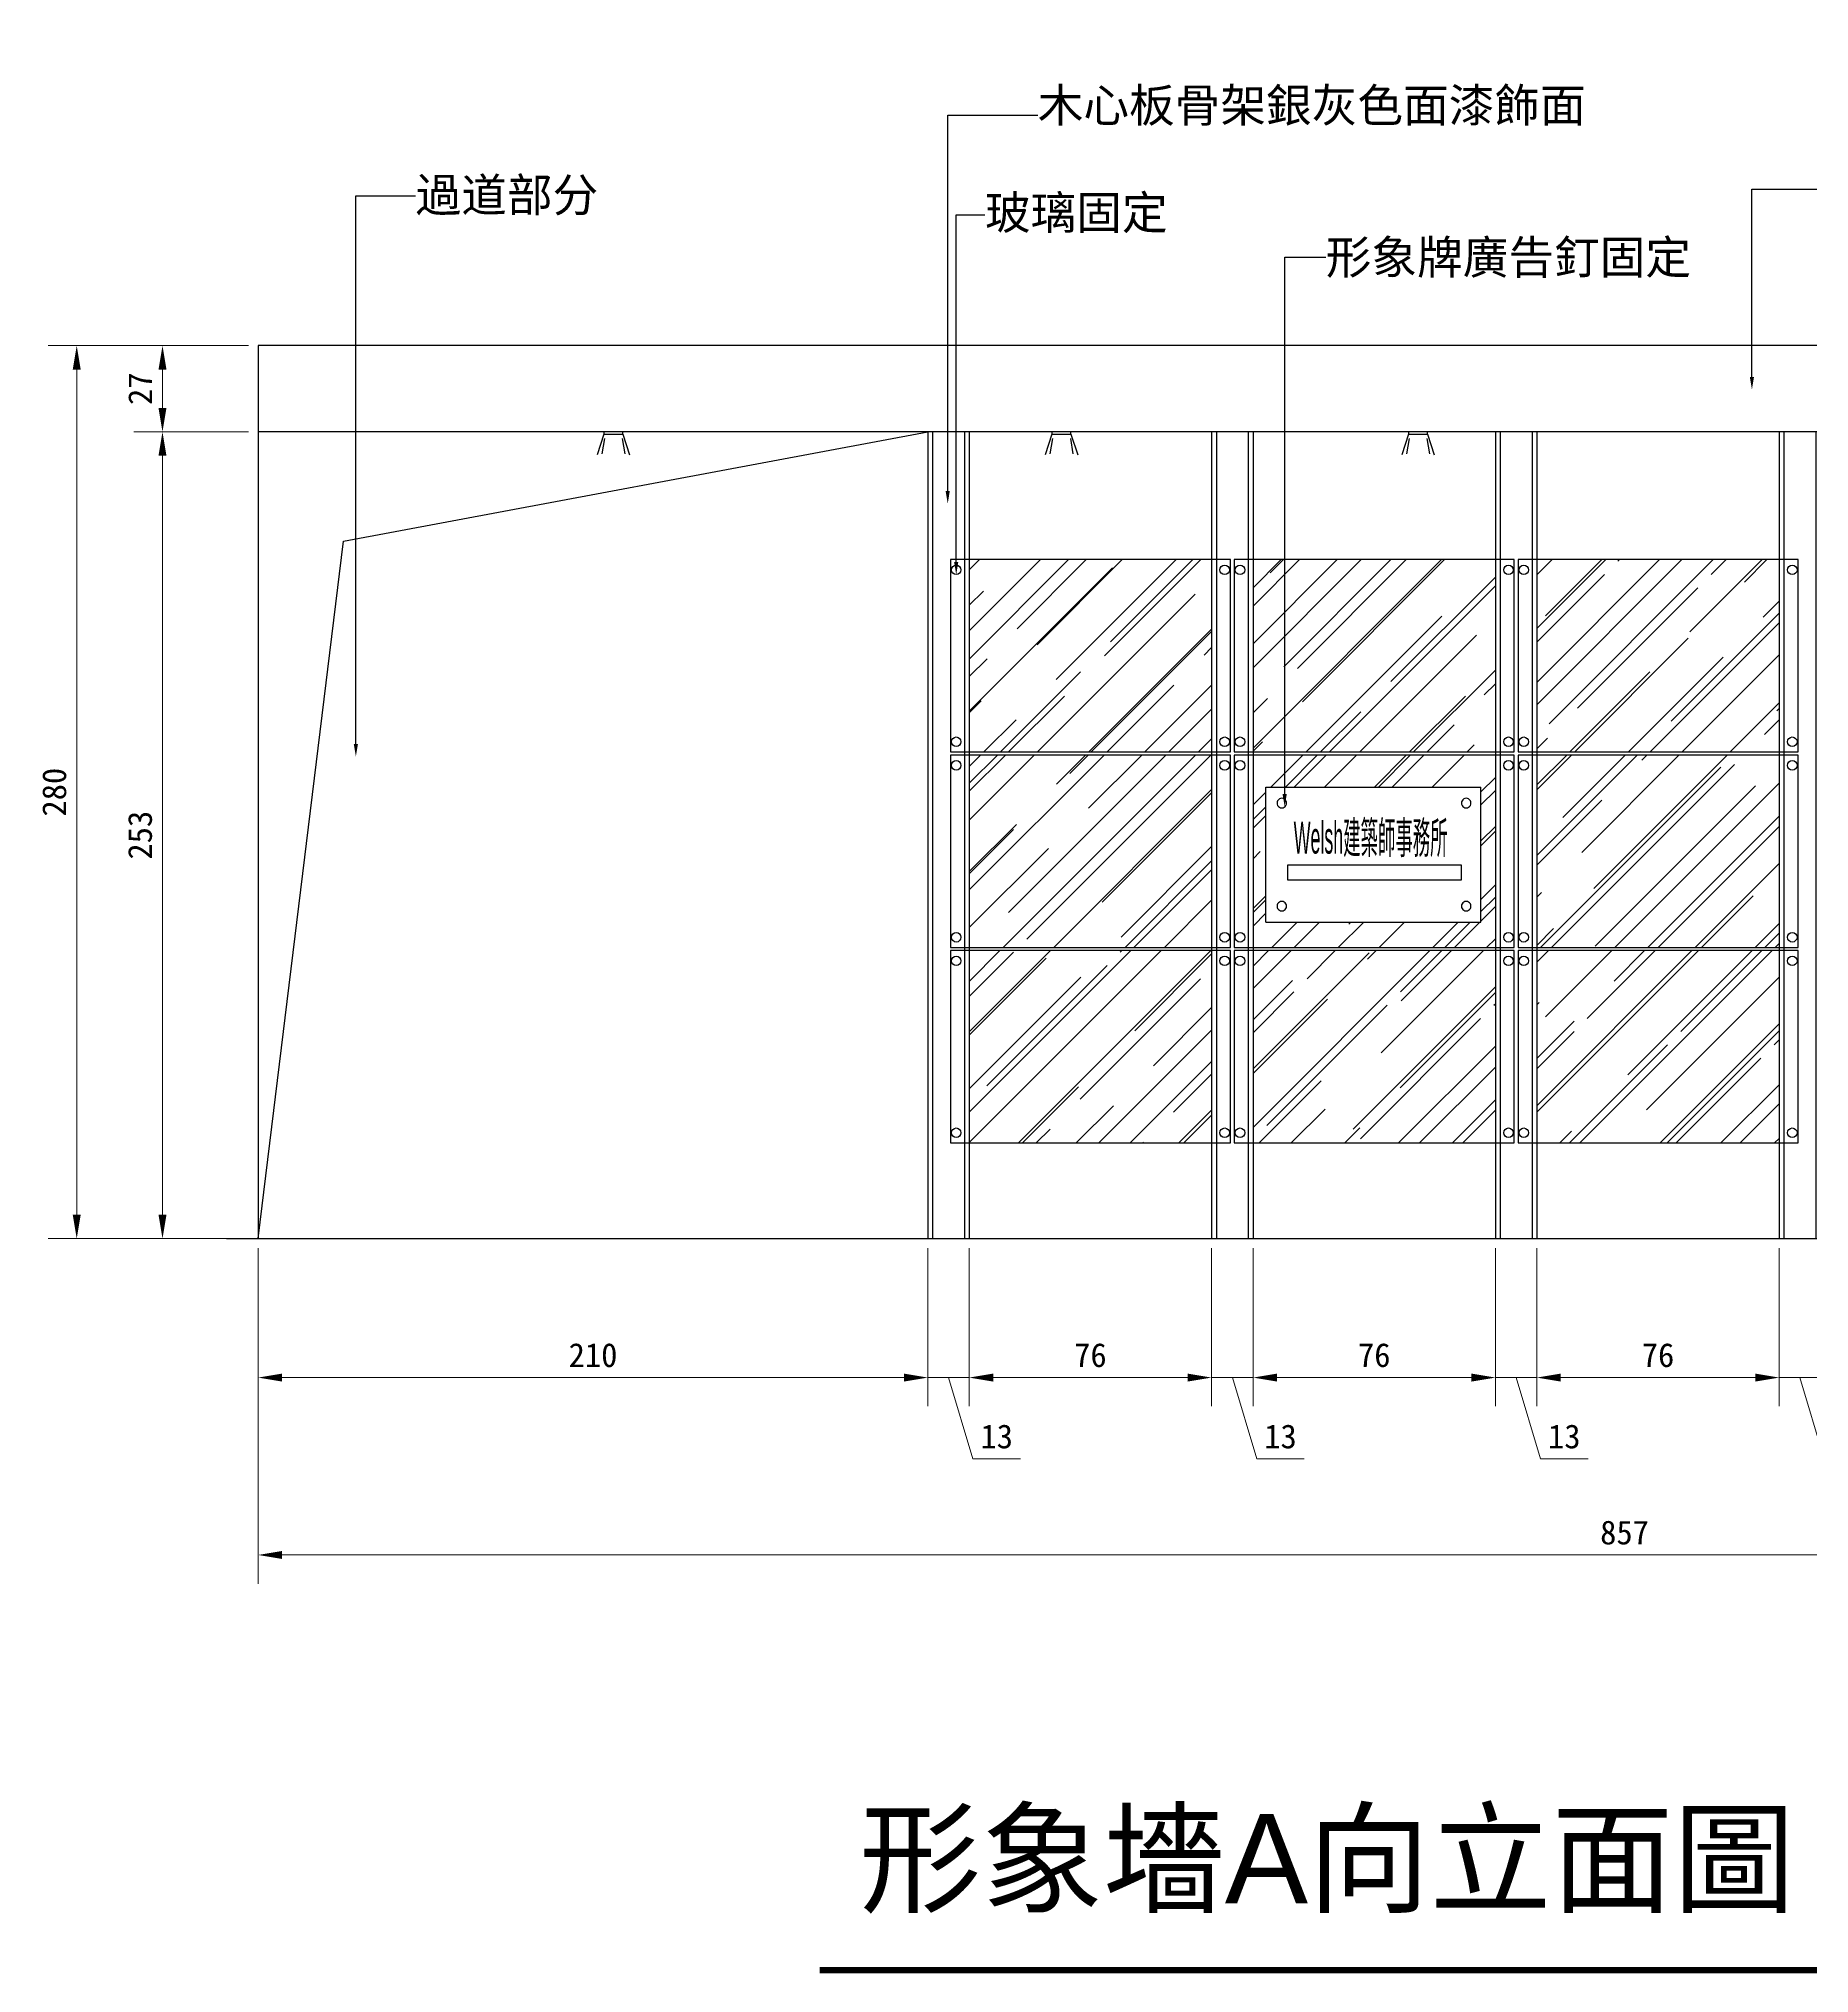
# Model space of a CAD drawing. Header units: centimetres. Extents: x 1966 to 8787, y 7398 to 12383.
# Drawn here: x 2369 to 2924, y 7398 to 8005 of the extents above; entities that cross this region are included whole.
import ezdxf
from ezdxf import colors
from ezdxf.entities.mleader import LeaderData, LeaderLine
from ezdxf.math import Vec2, Vec3

# ---------------------------------------------------------------- set-up
doc = ezdxf.new("R2010")
doc.units = ezdxf.units.CM
doc.header["$PDMODE"] = 35
doc.layers.add('8', color=8, linetype='Continuous')
doc.styles.get("Standard").update_dxf_attribs({"font": 'arial.ttf', "height": 10})
doc.styles.add('文2.5', font='kaiu.ttf', dxfattribs={"height": 2.5})
doc.styles.add('文3.5', font='', dxfattribs={"height": 3.5})
doc.styles.get('文3.5').set_extended_font_data('PMingLiU')
doc.dimstyles.new('DIM2.5', dxfattribs={"dimtxt": 2.5, "dimasz": 2.5, "dimexe": 3, "dimexo": 1, "dimgap": 1, "dimtad": 1, "dimdec": 1, "dimdsep": 46, "dimtxsty": '文2.5', "dimcen": 0, "dimadec": 0, "dimazin": 0, "dimtfac": 1, "dimtdec": 1, "dimtmove": 0, "dimatfit": 3, "dimfxl": 1, "dimlwd": 15, "dimlwe": 15, "dimarcsym": 0})

# ---------------------------------------------------------------- blocks, each defined once
blk = doc.blocks.new('*U184')
for p, q in [((-6.5, 126.5), (-6.5, -126.5)), ((-5, 126.5), (-5, -126.5)), ((5, 126.5), (5, -126.5)), ((6.5, 126.5), (6.5, -126.5))]:
    blk.add_line(p, q)
blk = doc.blocks.new('*U185')
at = {"color": 0, "linetype": 'ByBlock', "lineweight": -2, "transparency": 16777216}
for p in [(0, 0), (89, 0), (178, 0), (267, 0)]:
    blk.add_blockref('*U184', p, dxfattribs=at)
blk = doc.blocks.new('*U186')
blk.add_lwpolyline([(-43.9, -30.15), (43.9, -30.15), (43.9, 30.15), (-43.9, 30.15)], close=True)
for centre in [(-42.1, 26.95), (42.1, 26.95), (-42.1, -26.95), (42.1, -26.95)]:
    blk.add_circle(centre, 1.5)
blk = doc.blocks.new('*U187')
at = {"color": 0, "linetype": 'ByBlock', "lineweight": -2, "transparency": 16777216}
for p in [(0, 122.6), (89, 122.6), (178, 122.6), (0, 61.3), (89, 61.3), (178, 61.3), (0, 0), (89, 0), (178, 0)]:
    blk.add_blockref('*U186', p, dxfattribs=at)
blk = doc.blocks.new('公司logo')
for p, q in [((-33.73, 0), (-33.73, 42.33)), ((-33.73, 42.33), (33.73, 42.33)), ((-30.18, 37.72), (-30.23, 37.33)), ((-30.23, 37.33), (-30.18, 36.95)), ((-30.03, 38.08), (-30.18, 37.72)), ((-30.18, 36.95), (-30.03, 36.58)), ((-29.79, 38.39), (-30.03, 38.08)), ((-30.03, 36.58), (-29.79, 36.27)), ((-29.48, 38.63), (-29.79, 38.39)), ((-29.12, 38.78), (-29.48, 38.63)), ((-28.73, 38.83), (-29.12, 38.78)), ((-28.34, 38.78), (-28.73, 38.83)), ((-27.98, 38.63), (-28.34, 38.78)), ((-27.67, 38.39), (-27.98, 38.63)), ((-27.43, 38.08), (-27.67, 38.39)), ((-27.67, 36.27), (-27.43, 36.58)), ((-27.28, 37.72), (-27.43, 38.08)), ((-27.43, 36.58), (-27.28, 36.95)), ((-27.23, 37.33), (-27.28, 37.72)), ((-27.28, 36.95), (-27.23, 37.33)), ((27.65, 37.72), (27.6, 37.33)), ((27.6, 37.33), (27.65, 36.95)), ((27.8, 38.08), (27.65, 37.72)), ((27.65, 36.95), (27.8, 36.58)), ((28.04, 38.39), (27.8, 38.08)), ((27.8, 36.58), (28.04, 36.27)), ((28.35, 38.63), (28.04, 38.39)), ((28.71, 38.78), (28.35, 38.63)), ((29.1, 38.83), (28.71, 38.78)), ((29.49, 38.78), (29.1, 38.83)), ((29.85, 38.63), (29.49, 38.78)), ((30.16, 38.39), (29.85, 38.63)), ((30.4, 38.08), (30.16, 38.39)), ((30.16, 36.27), (30.4, 36.58)), ((30.55, 37.72), (30.4, 38.08)), ((30.4, 36.58), (30.55, 36.95)), ((30.6, 37.33), (30.55, 37.72)), ((30.55, 36.95), (30.6, 37.33)), ((33.73, 0), (33.73, 42.33)), ((-29.79, 36.27), (-29.48, 36.03)), ((-29.48, 36.03), (-29.12, 35.88)), ((-29.12, 35.88), (-28.73, 35.83)), ((-28.73, 35.83), (-28.34, 35.88)), ((-28.34, 35.88), (-27.98, 36.03)), ((-27.98, 36.03), (-27.67, 36.27)), ((28.04, 36.27), (28.35, 36.03)), ((28.35, 36.03), (28.71, 35.88)), ((28.71, 35.88), (29.1, 35.83)), ((29.1, 35.83), (29.49, 35.88)), ((29.49, 35.88), (29.85, 36.03)), ((29.85, 36.03), (30.16, 36.27)), ((-26.81, 18), (27.52, 18)), ((-26.81, 13.19), (-26.81, 18)), ((27.52, 13.19), (-26.81, 13.19)), ((27.52, 18), (27.52, 13.19)), ((-29.48, 6.3), (-29.79, 6.06)), ((-29.12, 6.45), (-29.48, 6.3)), ((-28.73, 6.5), (-29.12, 6.45)), ((-28.34, 6.45), (-28.73, 6.5)), ((-27.98, 6.3), (-28.34, 6.45)), ((-27.67, 6.06), (-27.98, 6.3)), ((28.35, 6.3), (28.04, 6.06)), ((28.71, 6.45), (28.35, 6.3)), ((29.1, 6.5), (28.71, 6.45)), ((29.49, 6.45), (29.1, 6.5)), ((29.85, 6.3), (29.49, 6.45)), ((30.16, 6.06), (29.85, 6.3)), ((-33.73, 0), (33.73, 0)), ((-30.18, 5.39), (-30.23, 5)), ((-30.23, 5), (-30.18, 4.61)), ((-30.03, 5.75), (-30.18, 5.39)), ((-30.18, 4.61), (-30.03, 4.25)), ((-29.79, 6.06), (-30.03, 5.75)), ((-30.03, 4.25), (-29.79, 3.94)), ((-29.79, 3.94), (-29.48, 3.7)), ((-29.48, 3.7), (-29.12, 3.55)), ((-29.12, 3.55), (-28.73, 3.5)), ((-28.73, 3.5), (-28.34, 3.55)), ((-28.34, 3.55), (-27.98, 3.7)), ((-27.98, 3.7), (-27.67, 3.94)), ((-27.43, 5.75), (-27.67, 6.06)), ((-27.67, 3.94), (-27.43, 4.25)), ((-27.28, 5.39), (-27.43, 5.75)), ((-27.43, 4.25), (-27.28, 4.61)), ((-27.23, 5), (-27.28, 5.39)), ((-27.28, 4.61), (-27.23, 5)), ((27.65, 5.39), (27.6, 5)), ((27.6, 5), (27.65, 4.61)), ((27.8, 5.75), (27.65, 5.39)), ((27.65, 4.61), (27.8, 4.25)), ((28.04, 6.06), (27.8, 5.75)), ((27.8, 4.25), (28.04, 3.94)), ((28.04, 3.94), (28.35, 3.7)), ((28.35, 3.7), (28.71, 3.55)), ((28.71, 3.55), (29.1, 3.5)), ((29.1, 3.5), (29.49, 3.55)), ((29.49, 3.55), (29.85, 3.7)), ((29.85, 3.7), (30.16, 3.94)), ((30.4, 5.75), (30.16, 6.06)), ((30.16, 3.94), (30.4, 4.25)), ((30.55, 5.39), (30.4, 5.75)), ((30.4, 4.25), (30.55, 4.61)), ((30.6, 5), (30.55, 5.39)), ((30.55, 4.61), (30.6, 5))]:
    blk.add_line(p, q)
at = {"width": 0.4}
blk.add_text('Welsh建築師事務所', height=10, dxfattribs=at).set_placement((-25, 21.49))
blk = doc.blocks.new('*D190')
at = {"color": 0, "linetype": 'Continuous', "lineweight": 15, "transparency": 16777216}
for p, q in [((2437.65, 7625.82), (2437.65, 7576.26)), ((2647.65, 7625.82), (2647.65, 7576.26)), ((2445.15, 7585.26), (2640.15, 7585.26))]:
    blk.add_line(p, q, dxfattribs=at)
at = {"color": 0, "transparency": 16777216}
for points in [[(2445.15, 7586.51), (2445.15, 7584.01), (2437.65, 7585.26)], [(2640.15, 7586.51), (2640.15, 7584.01), (2647.65, 7585.26)]]:
    blk.add_solid(points, dxfattribs=at)
at = {"layer": 'DEFPOINTS', "color": 0, "transparency": 16777216}
for p in [(2437.65, 7628.82), (2647.65, 7628.82), (2647.65, 7585.26)]:
    blk.add_point(p, dxfattribs=at)
at = {"color": 0, "transparency": 16777216, "insert": (2542.65, 7592.26), "char_height": 7.5, "attachment_point": 5, "style": '文2.5'}
blk.add_mtext('210', dxfattribs=at)
blk = doc.blocks.new('*D191')
at = {"color": 0, "linetype": 'Continuous', "lineweight": 15, "transparency": 16777216}
for p, q in [((2647.65, 7625.82), (2647.65, 7576.26)), ((2660.65, 7625.82), (2660.65, 7576.26)), ((2640.15, 7585.26), (2632.65, 7585.26)), ((2647.65, 7585.26), (2660.65, 7585.26)), ((2647.65, 7585.26), (2660.65, 7585.26)), ((2654.15, 7585.26), (2661.8, 7559.76)), ((2668.15, 7585.26), (2675.65, 7585.26)), ((2661.8, 7559.76), (2676.7, 7559.76))]:
    blk.add_line(p, q, dxfattribs=at)
at = {"color": 0, "transparency": 16777216}
for points in [[(2640.15, 7586.51), (2640.15, 7584.01), (2647.65, 7585.26)], [(2668.15, 7586.51), (2668.15, 7584.01), (2660.65, 7585.26)]]:
    blk.add_solid(points, dxfattribs=at)
at = {"layer": 'DEFPOINTS', "color": 0, "transparency": 16777216}
for p in [(2647.65, 7628.82), (2660.65, 7628.82), (2660.65, 7585.26)]:
    blk.add_point(p, dxfattribs=at)
at = {"color": 0, "transparency": 16777216, "insert": (2669.25, 7566.76), "char_height": 7.5, "attachment_point": 5, "style": '文2.5'}
blk.add_mtext('13', dxfattribs=at)
blk = doc.blocks.new('*D192')
at = {"color": 0, "linetype": 'Continuous', "lineweight": 15, "transparency": 16777216}
for p, q in [((2660.65, 7625.82), (2660.65, 7576.26)), ((2736.65, 7625.82), (2736.65, 7576.26)), ((2668.15, 7585.26), (2729.15, 7585.26))]:
    blk.add_line(p, q, dxfattribs=at)
at = {"color": 0, "transparency": 16777216}
for points in [[(2668.15, 7586.51), (2668.15, 7584.01), (2660.65, 7585.26)], [(2729.15, 7586.51), (2729.15, 7584.01), (2736.65, 7585.26)]]:
    blk.add_solid(points, dxfattribs=at)
at = {"layer": 'DEFPOINTS', "color": 0, "transparency": 16777216}
for p in [(2660.65, 7628.82), (2736.65, 7628.82), (2736.65, 7585.26)]:
    blk.add_point(p, dxfattribs=at)
at = {"color": 0, "transparency": 16777216, "insert": (2698.65, 7592.26), "char_height": 7.5, "attachment_point": 5, "style": '文2.5'}
blk.add_mtext('76', dxfattribs=at)
blk = doc.blocks.new('*D193')
at = {"color": 0, "linetype": 'Continuous', "lineweight": 15, "transparency": 16777216}
for p, q in [((2736.65, 7625.82), (2736.65, 7576.26)), ((2749.65, 7625.82), (2749.65, 7576.26)), ((2729.15, 7585.26), (2721.65, 7585.26)), ((2736.65, 7585.26), (2749.65, 7585.26)), ((2736.65, 7585.26), (2749.65, 7585.26)), ((2743.15, 7585.26), (2750.8, 7559.76)), ((2757.15, 7585.26), (2764.65, 7585.26)), ((2750.8, 7559.76), (2765.7, 7559.76))]:
    blk.add_line(p, q, dxfattribs=at)
at = {"color": 0, "transparency": 16777216}
for points in [[(2729.15, 7586.51), (2729.15, 7584.01), (2736.65, 7585.26)], [(2757.15, 7586.51), (2757.15, 7584.01), (2749.65, 7585.26)]]:
    blk.add_solid(points, dxfattribs=at)
at = {"layer": 'DEFPOINTS', "color": 0, "transparency": 16777216}
for p in [(2736.65, 7628.82), (2749.65, 7628.82), (2749.65, 7585.26)]:
    blk.add_point(p, dxfattribs=at)
at = {"color": 0, "transparency": 16777216, "insert": (2758.25, 7566.76), "char_height": 7.5, "attachment_point": 5, "style": '文2.5'}
blk.add_mtext('13', dxfattribs=at)
blk = doc.blocks.new('*D194')
at = {"color": 0, "linetype": 'Continuous', "lineweight": 15, "transparency": 16777216}
for p, q in [((2749.65, 7625.82), (2749.65, 7576.26)), ((2825.65, 7625.82), (2825.65, 7576.26)), ((2757.15, 7585.26), (2818.15, 7585.26))]:
    blk.add_line(p, q, dxfattribs=at)
at = {"color": 0, "transparency": 16777216}
for points in [[(2757.15, 7586.51), (2757.15, 7584.01), (2749.65, 7585.26)], [(2818.15, 7586.51), (2818.15, 7584.01), (2825.65, 7585.26)]]:
    blk.add_solid(points, dxfattribs=at)
at = {"layer": 'DEFPOINTS', "color": 0, "transparency": 16777216}
for p in [(2749.65, 7628.82), (2825.65, 7628.82), (2825.65, 7585.26)]:
    blk.add_point(p, dxfattribs=at)
at = {"color": 0, "transparency": 16777216, "insert": (2787.65, 7592.26), "char_height": 7.5, "attachment_point": 5, "style": '文2.5'}
blk.add_mtext('76', dxfattribs=at)
blk = doc.blocks.new('*D195')
at = {"color": 0, "linetype": 'Continuous', "lineweight": 15, "transparency": 16777216}
for p, q in [((2825.65, 7625.82), (2825.65, 7576.26)), ((2838.65, 7625.82), (2838.65, 7576.26)), ((2818.15, 7585.26), (2810.65, 7585.26)), ((2825.65, 7585.26), (2838.65, 7585.26)), ((2825.65, 7585.26), (2838.65, 7585.26)), ((2832.15, 7585.26), (2839.8, 7559.76)), ((2846.15, 7585.26), (2853.65, 7585.26)), ((2839.8, 7559.76), (2854.7, 7559.76))]:
    blk.add_line(p, q, dxfattribs=at)
at = {"color": 0, "transparency": 16777216}
for points in [[(2818.15, 7586.51), (2818.15, 7584.01), (2825.65, 7585.26)], [(2846.15, 7586.51), (2846.15, 7584.01), (2838.65, 7585.26)]]:
    blk.add_solid(points, dxfattribs=at)
at = {"layer": 'DEFPOINTS', "color": 0, "transparency": 16777216}
for p in [(2825.65, 7628.82), (2838.65, 7628.82), (2838.65, 7585.26)]:
    blk.add_point(p, dxfattribs=at)
at = {"color": 0, "transparency": 16777216, "insert": (2847.25, 7566.76), "char_height": 7.5, "attachment_point": 5, "style": '文2.5'}
blk.add_mtext('13', dxfattribs=at)
blk = doc.blocks.new('*D196')
at = {"color": 0, "linetype": 'Continuous', "lineweight": 15, "transparency": 16777216}
for p, q in [((2838.65, 7625.82), (2838.65, 7576.26)), ((2914.65, 7625.82), (2914.65, 7576.26)), ((2846.15, 7585.26), (2907.15, 7585.26))]:
    blk.add_line(p, q, dxfattribs=at)
at = {"color": 0, "transparency": 16777216}
for points in [[(2846.15, 7586.51), (2846.15, 7584.01), (2838.65, 7585.26)], [(2907.15, 7586.51), (2907.15, 7584.01), (2914.65, 7585.26)]]:
    blk.add_solid(points, dxfattribs=at)
at = {"layer": 'DEFPOINTS', "color": 0, "transparency": 16777216}
for p in [(2838.65, 7628.82), (2914.65, 7628.82), (2914.65, 7585.26)]:
    blk.add_point(p, dxfattribs=at)
at = {"color": 0, "transparency": 16777216, "insert": (2876.65, 7592.26), "char_height": 7.5, "attachment_point": 5, "style": '文2.5'}
blk.add_mtext('76', dxfattribs=at)
blk = doc.blocks.new('*D197')
at = {"color": 0, "linetype": 'Continuous', "lineweight": 15, "transparency": 16777216}
for p, q in [((2914.65, 7625.82), (2914.65, 7576.26)), ((2927.65, 7625.82), (2927.65, 7576.26)), ((2907.15, 7585.26), (2899.65, 7585.26)), ((2914.65, 7585.26), (2927.65, 7585.26)), ((2914.65, 7585.26), (2927.65, 7585.26)), ((2921.15, 7585.26), (2928.8, 7559.76)), ((2935.15, 7585.26), (2942.65, 7585.26)), ((2928.8, 7559.76), (2943.7, 7559.76))]:
    blk.add_line(p, q, dxfattribs=at)
at = {"color": 0, "transparency": 16777216}
for points in [[(2907.15, 7586.51), (2907.15, 7584.01), (2914.65, 7585.26)], [(2935.15, 7586.51), (2935.15, 7584.01), (2927.65, 7585.26)]]:
    blk.add_solid(points, dxfattribs=at)
at = {"layer": 'DEFPOINTS', "color": 0, "transparency": 16777216}
for p in [(2914.65, 7628.82), (2927.65, 7628.82), (2927.65, 7585.26)]:
    blk.add_point(p, dxfattribs=at)
at = {"color": 0, "transparency": 16777216, "insert": (2936.25, 7566.76), "char_height": 7.5, "attachment_point": 5, "style": '文2.5'}
blk.add_mtext('13', dxfattribs=at)
blk = doc.blocks.new('*D199')
at = {"color": 0, "linetype": 'Continuous', "lineweight": 15, "transparency": 16777216}
for p, q in [((2437.65, 7625.82), (2437.65, 7520.64)), ((3294.65, 7625.82), (3294.65, 7520.64)), ((2445.15, 7529.64), (3287.15, 7529.64))]:
    blk.add_line(p, q, dxfattribs=at)
at = {"color": 0, "transparency": 16777216}
for points in [[(2445.15, 7530.89), (2445.15, 7528.39), (2437.65, 7529.64)], [(3287.15, 7530.89), (3287.15, 7528.39), (3294.65, 7529.64)]]:
    blk.add_solid(points, dxfattribs=at)
at = {"layer": 'DEFPOINTS', "color": 0, "transparency": 16777216}
for p in [(2437.65, 7628.82), (3294.65, 7628.82), (3294.65, 7529.64)]:
    blk.add_point(p, dxfattribs=at)
at = {"color": 0, "transparency": 16777216, "insert": (2866.15, 7536.64), "char_height": 7.5, "attachment_point": 5, "style": '文2.5'}
blk.add_mtext('857', dxfattribs=at)
blk = doc.blocks.new('*D200')
at = {"color": 0, "linetype": 'Continuous', "lineweight": 15, "transparency": 16777216}
for p, q in [((2434.65, 7881.82), (2398.62, 7881.82)), ((2407.62, 7636.32), (2407.62, 7874.32)), ((2434.65, 7628.82), (2398.62, 7628.82))]:
    blk.add_line(p, q, dxfattribs=at)
at = {"color": 0, "transparency": 16777216}
for points in [[(2406.37, 7874.32), (2408.87, 7874.32), (2407.62, 7881.82)], [(2406.37, 7636.32), (2408.87, 7636.32), (2407.62, 7628.82)]]:
    blk.add_solid(points, dxfattribs=at)
at = {"layer": 'DEFPOINTS', "color": 0, "transparency": 16777216}
for p in [(2407.62, 7881.82), (2437.65, 7881.82), (2437.65, 7628.82)]:
    blk.add_point(p, dxfattribs=at)
at = {"color": 0, "transparency": 16777216, "insert": (2400.62, 7755.32), "char_height": 7.5, "attachment_point": 5, "rotation": 90, "style": '文2.5'}
blk.add_mtext('253', dxfattribs=at)
blk = doc.blocks.new('*D201')
at = {"color": 0, "linetype": 'Continuous', "lineweight": 15, "transparency": 16777216}
for p, q in [((2434.65, 7908.82), (2398.62, 7908.82)), ((2407.62, 7889.32), (2407.62, 7901.32)), ((2434.65, 7881.82), (2398.62, 7881.82))]:
    blk.add_line(p, q, dxfattribs=at)
at = {"color": 0, "transparency": 16777216}
for points in [[(2406.37, 7901.32), (2408.87, 7901.32), (2407.62, 7908.82)], [(2406.37, 7889.32), (2408.87, 7889.32), (2407.62, 7881.82)]]:
    blk.add_solid(points, dxfattribs=at)
at = {"layer": 'DEFPOINTS', "color": 0, "transparency": 16777216}
for p in [(2407.62, 7908.82), (2437.65, 7908.82), (2437.65, 7881.82)]:
    blk.add_point(p, dxfattribs=at)
at = {"color": 0, "transparency": 16777216, "insert": (2400.62, 7895.32), "char_height": 7.5, "attachment_point": 5, "rotation": 90, "style": '文2.5'}
blk.add_mtext('27', dxfattribs=at)
blk = doc.blocks.new('*D202')
at = {"color": 0, "linetype": 'Continuous', "lineweight": 15, "transparency": 16777216}
for p, q in [((2434.65, 7908.82), (2371.72, 7908.82)), ((2380.72, 7636.32), (2380.72, 7901.32)), ((2434.65, 7628.82), (2371.72, 7628.82))]:
    blk.add_line(p, q, dxfattribs=at)
at = {"color": 0, "transparency": 16777216}
for points in [[(2379.47, 7901.32), (2381.97, 7901.32), (2380.72, 7908.82)], [(2379.47, 7636.32), (2381.97, 7636.32), (2380.72, 7628.82)]]:
    blk.add_solid(points, dxfattribs=at)
at = {"layer": 'DEFPOINTS', "color": 0, "transparency": 16777216}
for p in [(2380.72, 7908.82), (2437.65, 7908.82), (2437.65, 7628.82)]:
    blk.add_point(p, dxfattribs=at)
at = {"color": 0, "transparency": 16777216, "insert": (2373.72, 7768.82), "char_height": 7.5, "attachment_point": 5, "rotation": 90, "style": '文2.5'}
blk.add_mtext('280', dxfattribs=at)

msp = doc.modelspace()

# ---------------------------------------------------------------- hatches: boundary and pattern name
h = msp.add_hatch()
h.set_pattern_fill('AR-RROOF', color=256, scale=0.7, angle=45)
h.set_pattern_definition([(45, (0, 1085.277), (15.08683, 40.231547), [266.7, -35.56, 88.9, -17.78]), (45, (10.435, 1108.285), (-29.293595, 4.14888), [53.34, -5.8674, 106.68, -13.335]), (45, (-4.4, 1102.25), (56.952784, 73.799745), [142.24, -24.892, 71.12, -17.78])])
h.paths.add_polyline_path([(2660.65, 7841.72), (2660.65, 7781.42), (2736.65, 7781.42), (2736.65, 7841.72)])
h.paths.add_polyline_path([(2749.65, 7781.42), (2825.65, 7781.42), (2825.65, 7841.72), (2749.65, 7841.72)])
h.paths.add_polyline_path([(2914.65, 7781.42), (2914.65, 7841.72), (2838.65, 7841.72), (2838.65, 7781.42)])
h.paths.add_polyline_path([(2660.65, 7720.12), (2736.65, 7720.12), (2736.65, 7780.42), (2660.65, 7780.42)])
h.paths.add_polyline_path([(2914.65, 7720.12), (2914.65, 7780.42), (2838.65, 7780.42), (2838.65, 7720.12)])
h.paths.add_polyline_path([(2838.65, 7658.82), (2914.65, 7658.82), (2914.65, 7719.12), (2838.65, 7719.12)])
h.paths.add_polyline_path([(2749.65, 7719.12), (2749.65, 7658.82), (2825.65, 7658.82), (2825.65, 7719.12)])
h.paths.add_polyline_path([(2736.65, 7658.82), (2736.65, 7719.12), (2660.65, 7719.12), (2660.65, 7658.82)])
h.paths.add_polyline_path([(2749.65, 7780.42), (2749.65, 7720.12), (2825.65, 7720.12), (2825.65, 7780.42)])
h.paths.add_polyline_path([(2753.65, 7770.4), (2821.12, 7770.4), (2821.12, 7728.07), (2753.65, 7728.07)], flags=16)
h.paths.add_polyline_path([(2759.95, 7766.15), (2760.1, 7765.79), (2760.15, 7765.4), (2760.1, 7765.01), (2759.95, 7764.65), (2759.71, 7764.34), (2759.4, 7764.1), (2759.04, 7763.95), (2758.65, 7763.9), (2758.26, 7763.95), (2757.9, 7764.1), (2757.59, 7764.34), (2757.35, 7764.65), (2757.2, 7765.01), (2757.15, 7765.4), (2757.2, 7765.79), (2757.35, 7766.15), (2757.59, 7766.46), (2757.9, 7766.7), (2758.26, 7766.85), (2758.65, 7766.9), (2759.04, 7766.85), (2759.4, 7766.7), (2759.71, 7766.46)], flags=0)
h.paths.add_polyline_path([(2817.54, 7734.13), (2817.78, 7733.82), (2817.93, 7733.46), (2817.98, 7733.07), (2817.93, 7732.68), (2817.78, 7732.32), (2817.54, 7732.01), (2817.23, 7731.77), (2816.87, 7731.62), (2816.48, 7731.57), (2816.1, 7731.62), (2815.73, 7731.77), (2815.42, 7732.01), (2815.18, 7732.32), (2815.03, 7732.68), (2814.98, 7733.07), (2815.03, 7733.46), (2815.18, 7733.82), (2815.42, 7734.13), (2815.73, 7734.37), (2816.1, 7734.52), (2816.48, 7734.57), (2816.87, 7734.52), (2817.23, 7734.37)], flags=0)
h.paths.add_polyline_path([(2760.58, 7746.07), (2814.91, 7746.07), (2814.91, 7741.26), (2760.58, 7741.26)], flags=0)
h.paths.add_polyline_path([(2760.1, 7732.68), (2759.95, 7732.32), (2759.71, 7732.01), (2759.4, 7731.77), (2759.04, 7731.62), (2758.65, 7731.57), (2758.26, 7731.62), (2757.9, 7731.77), (2757.59, 7732.01), (2757.35, 7732.32), (2757.2, 7732.68), (2757.15, 7733.07), (2757.2, 7733.46), (2757.35, 7733.82), (2757.59, 7734.13), (2757.9, 7734.37), (2758.26, 7734.52), (2758.65, 7734.57), (2759.04, 7734.52), (2759.4, 7734.37), (2759.71, 7734.13), (2759.95, 7733.82), (2760.1, 7733.46), (2760.15, 7733.07)], flags=0)
h.paths.add_polyline_path([(2815.03, 7765.79), (2815.18, 7766.15), (2815.42, 7766.46), (2815.73, 7766.7), (2816.1, 7766.85), (2816.48, 7766.9), (2816.87, 7766.85), (2817.23, 7766.7), (2817.54, 7766.46), (2817.78, 7766.15), (2817.93, 7765.79), (2817.98, 7765.4), (2817.93, 7765.01), (2817.78, 7764.65), (2817.54, 7764.34), (2817.23, 7764.1), (2816.87, 7763.95), (2816.48, 7763.9), (2816.1, 7763.95), (2815.73, 7764.1), (2815.42, 7764.34), (2815.18, 7764.65), (2815.03, 7765.01), (2814.98, 7765.4)], flags=0)
h.paths.add_polyline_path([(2759.14, 7744.03), (2814.69, 7744.03), (2814.69, 7763.49), (2759.14, 7763.49)], flags=8)

# ---------------------------------------------------------------- linework, layer by layer
for p, q in [((2653.88, 7981.07), (2682.11, 7981.07)), ((2468.27, 7955.79), (2486.99, 7955.79)), ((2906.1, 7957.9), (2929.03, 7957.9)), ((2656.55, 7949.85), (2665.57, 7949.85)), ((2759.56, 7936.58), (2772.44, 7936.58)), ((3294.65, 7908.82), (2437.65, 7908.82)), ((2437.65, 7908.82), (2437.65, 7628.82)), ((3294.65, 7881.82), (2437.65, 7881.82)), ((2464.42, 7847.54), (2647.65, 7881.82)), ((2546.02, 7881.07), (2543.92, 7874.63)), ((2552.02, 7881.82), (2546.02, 7881.82)), ((2546.02, 7881.82), (2546.02, 7881.07)), ((2546.02, 7881.07), (2552.02, 7881.07)), ((2552.02, 7881.07), (2552.02, 7881.82)), ((2552.02, 7881.07), (2554.12, 7874.63)), ((2686.54, 7881.07), (2684.44, 7874.63)), ((2692.54, 7881.82), (2686.54, 7881.82)), ((2686.54, 7881.82), (2686.54, 7881.07)), ((2686.54, 7881.07), (2692.54, 7881.07)), ((2692.54, 7881.07), (2692.54, 7881.82)), ((2692.54, 7881.07), (2694.64, 7874.63)), ((2798.38, 7881.07), (2796.28, 7874.63)), ((2804.38, 7881.82), (2798.38, 7881.82)), ((2798.38, 7881.82), (2798.38, 7881.07)), ((2798.38, 7881.07), (2804.38, 7881.07)), ((2804.38, 7881.07), (2804.38, 7881.82)), ((2804.38, 7881.07), (2806.48, 7874.63)), ((2546.21, 7879.73), (2545.41, 7874.89)), ((2551.83, 7879.73), (2552.62, 7874.89)), ((2686.73, 7879.73), (2685.94, 7874.89)), ((2692.36, 7879.73), (2693.15, 7874.89)), ((2798.57, 7879.73), (2797.77, 7874.89)), ((2804.19, 7879.73), (2804.98, 7874.89)), ((2437.65, 7628.82), (2464.42, 7847.54)), ((2427.65, 7628.82), (3304.65, 7628.82)), ((2437.65, 7628.82), (3294.65, 7628.82)), ((2437.65, 7628.82), (3294.65, 7628.82))]:
    msp.add_line(p, q)
at = {"const_width": 2}
msp.add_lwpolyline([(2613.75, 7399.47), (3105.87, 7399.47)], dxfattribs=at)

# ---------------------------------------------------------------- block references
for name, p in [('*U185', (2654.15, 7755.32)), ('*U187', (2698.65, 7688.97)), ('公司logo', (2787.39, 7728.07))]:
    msp.add_blockref(name, p)

# ---------------------------------------------------------------- texts
msp.add_text('形象墻A向立面圖     s:1/30', height=28).set_placement((2626.22, 7420.44))
at = {"layer": '8', "color": 7, "char_height": 10.5, "attachment_point": 4, "style": '文3.5'}
for s, insert in [('{\\fSimSun|b0|i0|c134|p2;木心板骨架銀灰色面漆飾面}', (2682.11, 7983.6)), ('{\\fSimSun|b0|i0|c134|p2;過道部分}', (2486.99, 7955.46)), ('{\\fSimSun|b0|i0|c134|p2;玻璃固定}', (2665.57, 7949.96)), ('{\\fSimSun|b0|i0|c134|p2;形象牌廣告釘固定}', (2772.44, 7935.91))]:
    msp.add_mtext(s, dxfattribs=dict(at, insert=insert))

# ---------------------------------------------------------------- dimensions: what is measured, and where the dimension line sits
for base, p1, p2, picture, middle in [((2380.72, 7908.82), (2437.65, 7628.82), (2437.65, 7908.82), '*D202', (2373.72, 7768.82)), ((2407.62, 7908.82), (2437.65, 7881.82), (2437.65, 7908.82), '*D201', (2400.62, 7895.32)), ((2407.62, 7881.82), (2437.65, 7628.82), (2437.65, 7881.82), '*D200', (2400.62, 7755.32))]:
    dim = msp.add_linear_dim(base=base, p1=p1, p2=p2, angle=90, dimstyle='DIM2.5')
    dim.commit()
    dim.dimension.update_dxf_attribs({"geometry": picture, "text_midpoint": middle})
for base, p1, p2, picture, middle in [((2647.65, 7585.26), (2437.65, 7628.82), (2647.65, 7628.82), '*D190', (2542.65, 7592.26)), ((3294.65, 7529.64), (2437.65, 7628.82), (3294.65, 7628.82), '*D199', (2866.15, 7536.64)), ((2660.65, 7585.26), (2647.65, 7628.82), (2660.65, 7628.82), '*D191', (2664.8, 7566.76)), ((2736.65, 7585.26), (2660.65, 7628.82), (2736.65, 7628.82), '*D192', (2698.65, 7592.26)), ((2749.65, 7585.26), (2736.65, 7628.82), (2749.65, 7628.82), '*D193', (2753.8, 7566.76)), ((2825.65, 7585.26), (2749.65, 7628.82), (2825.65, 7628.82), '*D194', (2787.65, 7592.26)), ((2838.65, 7585.26), (2825.65, 7628.82), (2838.65, 7628.82), '*D195', (2842.8, 7566.76)), ((2914.65, 7585.26), (2838.65, 7628.82), (2914.65, 7628.82), '*D196', (2876.65, 7592.26)), ((2927.65, 7585.26), (2914.65, 7628.82), (2927.65, 7628.82), '*D197', (2931.8, 7566.76))]:
    dim = msp.add_linear_dim(base=base, p1=p1, p2=p2, dimstyle='DIM2.5')
    dim.commit()
    dim.dimension.update_dxf_attribs({"geometry": picture, "text_midpoint": middle})

# ---------------------------------------------------------------- leaders
ml = msp.add_multileader_mtext('Standard')
ml.set_content('', color=256)
ml.set_leader_properties()
ml.build(insert=Vec2(0, 0))
ml.multileader.update_dxf_attribs({"has_dogleg": 0})
ctx = ml.context
ctx.base_point, ctx.char_height, ctx.plane_origin = Vec3(2653.88, 7981.07), 48, Vec3(2653.88, 7859.26)
notes = []
notes.append((ctx, [(0, (1, 1, 0), (2645.88, 7981.07), (1, 0), 8, [(0, [(2653.88, 7859.26)], 0, [])])]))
ctx.mtext.insert, ctx.mtext.flow_direction = Vec3(2655.88, 8005.07), 5
ml = msp.add_multileader_mtext('Standard')
ml.set_content('', color=256)
ml.set_leader_properties()
ml.build(insert=Vec2(0, 0))
ml.multileader.update_dxf_attribs({"has_dogleg": 0})
ctx = ml.context
ctx.base_point, ctx.char_height, ctx.plane_origin = Vec3(2468.27, 7955.79), 48, Vec3(2468.27, 7779.97)
notes.append((ctx, [(0, (1, 1, 0), (2460.27, 7955.79), (1, 0), 8, [(0, [(2468.27, 7779.97)], 0, [])])]))
ctx.mtext.insert, ctx.mtext.flow_direction = Vec3(2470.27, 7979.79), 5
ml = msp.add_multileader_mtext('Standard')
ml.set_content('', color=256)
ml.set_leader_properties()
ml.build(insert=Vec2(0, 0))
ml.multileader.update_dxf_attribs({"has_dogleg": 0})
ctx = ml.context
ctx.base_point, ctx.char_height, ctx.plane_origin = Vec3(2906.1, 7957.9), 48, Vec3(2906.1, 7895.04)
notes.append((ctx, [(0, (1, 1, 0), (2898.1, 7957.9), (1, 0), 8, [(0, [(2906.1, 7895.04)], 0, [])])]))
ctx.mtext.insert, ctx.mtext.flow_direction = Vec3(2908.1, 7981.9), 5
ml = msp.add_multileader_mtext('Standard')
ml.set_content('', color=256)
ml.set_leader_properties()
ml.build(insert=Vec2(0, 0))
ml.multileader.update_dxf_attribs({"has_dogleg": 0})
ctx = ml.context
ctx.base_point, ctx.char_height, ctx.plane_origin = Vec3(2656.55, 7949.85), 48, Vec3(2656.55, 7837.02)
notes.append((ctx, [(0, (1, 1, 0), (2648.55, 7949.85), (1, 0), 8, [(0, [(2656.55, 7837.02)], 0, [])])]))
ctx.mtext.insert, ctx.mtext.flow_direction = Vec3(2658.55, 7973.85), 5
ml = msp.add_multileader_mtext('Standard')
ml.set_content('', color=256)
ml.set_leader_properties()
ml.build(insert=Vec2(0, 0))
ml.multileader.update_dxf_attribs({"has_dogleg": 0})
ctx = ml.context
ctx.base_point, ctx.char_height, ctx.plane_origin = Vec3(2759.56, 7936.58), 48, Vec3(2759.56, 7764.22)
notes.append((ctx, [(0, (1, 1, 0), (2751.56, 7936.58), (1, 0), 8, [(0, [(2759.56, 7764.22)], 0, [])])]))
ctx.mtext.insert, ctx.mtext.flow_direction = Vec3(2761.56, 7960.58), 5
for ctx, leaders in notes:
    for number, flags, end, landing, length, lines in leaders:
        leader = LeaderData()
        leader.index, (leader.has_last_leader_line, leader.has_dogleg_vector, leader.attachment_direction) = number, flags
        leader.last_leader_point, leader.dogleg_vector, leader.dogleg_length = Vec3(end), Vec3(landing), length
        for number, points, colour, breaks in lines:
            line = LeaderLine()
            line.index, line.vertices, line.color, line.breaks = number, Vec3.list(points), colors.encode_raw_color(colour), breaks
            leader.lines.append(line)
        ctx.leaders.append(leader)

doc.saveas('drawing.dxf')
